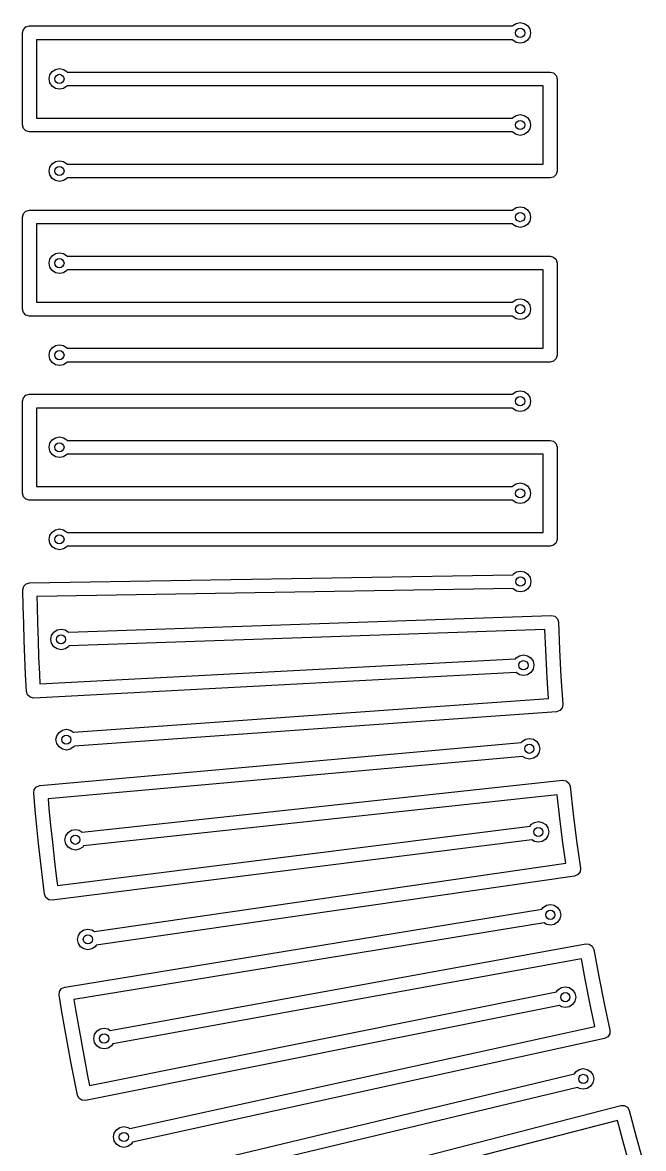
# Model space of a CAD drawing. Extents: x 97 to 314, y -170 to 213.
# Drawn here: x 112.35 to 125.83, y 119.21 to 143.66 of the extents above; entities that cross this region are included whole.
import ezdxf

# ---------------------------------------------------------------- set-up
doc = ezdxf.new("R2010")
doc.units = 0
doc.layers.add('BLACK', color=7, linetype='CONTINUOUS')

msp = doc.modelspace()

# ---------------------------------------------------------------- linework, layer by layer
at = {"layer": 'BLACK', "linetype": 'CONTINUOUS'}
for p, q in [((112.374, 143.514), (112.429, 143.569)), ((112.429, 143.569), (112.504, 143.589)), ((112.504, 143.589), (112.507, 143.589)), ((112.507, 143.589), (122.989, 143.589)), ((122.989, 143.589), (122.995, 143.598)), ((122.995, 143.598), (123.068, 143.646)), ((123.068, 143.646), (123.154, 143.664)), ((123.154, 143.664), (123.24, 143.646)), ((123.24, 143.646), (123.313, 143.598)), ((123.313, 143.598), (123.362, 143.525)), ((123.362, 143.525), (123.379, 143.439)), ((112.354, 143.439), (112.374, 143.514)), ((112.354, 141.44), (112.354, 143.439)), ((122.989, 143.289), (112.654, 143.289)), ((112.654, 143.289), (112.654, 141.589)), ((122.995, 143.279), (122.989, 143.289)), ((123.362, 143.352), (123.313, 143.279)), ((123.379, 143.439), (123.362, 143.352)), ((123.068, 143.231), (122.995, 143.279)), ((123.154, 143.214), (123.068, 143.231)), ((123.24, 143.231), (123.154, 143.214)), ((123.313, 143.279), (123.24, 143.231)), ((112.946, 142.525), (112.995, 142.598)), ((112.995, 142.598), (113.068, 142.646)), ((113.068, 142.646), (113.154, 142.664)), ((113.154, 142.664), (113.24, 142.646)), ((113.24, 142.646), (113.313, 142.598)), ((113.313, 142.598), (113.319, 142.589)), ((113.319, 142.589), (123.804, 142.589)), ((123.804, 142.589), (123.879, 142.569)), ((123.879, 142.569), (123.934, 142.514)), ((112.929, 142.439), (112.946, 142.525)), ((112.946, 142.352), (112.929, 142.439)), ((112.995, 142.279), (112.946, 142.352)), ((123.934, 142.514), (123.954, 142.439)), ((123.954, 142.439), (123.954, 140.44)), ((113.068, 142.231), (112.995, 142.279)), ((113.154, 142.214), (113.068, 142.231)), ((113.24, 142.231), (113.154, 142.214)), ((113.313, 142.279), (113.24, 142.231)), ((113.32, 142.289), (113.313, 142.279)), ((123.654, 142.289), (113.32, 142.289)), ((123.654, 140.589), (123.654, 142.289)), ((112.654, 141.589), (122.989, 141.589)), ((122.989, 141.589), (122.995, 141.598)), ((122.995, 141.598), (123.068, 141.647)), ((123.068, 141.647), (123.154, 141.664)), ((123.154, 141.664), (123.24, 141.647)), ((123.24, 141.647), (123.313, 141.598)), ((123.313, 141.598), (123.362, 141.525)), ((112.354, 141.439), (112.354, 141.44)), ((112.374, 141.364), (112.354, 141.439)), ((112.354, 141.439), (112.354, 141.439)), ((112.429, 141.309), (112.374, 141.364)), ((123.362, 141.353), (123.313, 141.28)), ((123.362, 141.525), (123.379, 141.439)), ((123.379, 141.439), (123.362, 141.353)), ((112.504, 141.289), (112.429, 141.309)), ((122.989, 141.289), (112.504, 141.289)), ((122.995, 141.28), (122.989, 141.289)), ((123.068, 141.231), (122.995, 141.28)), ((123.154, 141.214), (123.068, 141.231)), ((123.24, 141.231), (123.154, 141.214)), ((123.313, 141.28), (123.24, 141.231)), ((112.946, 140.525), (112.995, 140.598)), ((112.995, 140.598), (113.068, 140.647)), ((113.068, 140.647), (113.154, 140.664)), ((113.154, 140.664), (113.24, 140.647)), ((113.24, 140.647), (113.313, 140.598)), ((113.313, 140.598), (113.32, 140.589)), ((112.929, 140.439), (112.946, 140.525)), ((112.946, 140.353), (112.929, 140.439)), ((112.995, 140.28), (112.946, 140.353)), ((113.32, 140.589), (123.654, 140.589)), ((123.934, 140.364), (123.879, 140.309)), ((123.954, 140.439), (123.934, 140.364)), ((123.954, 140.44), (123.954, 140.44)), ((123.954, 140.44), (123.954, 140.439)), ((113.068, 140.231), (112.995, 140.28)), ((113.154, 140.214), (113.068, 140.231)), ((113.24, 140.231), (113.154, 140.214)), ((113.313, 140.28), (113.24, 140.231)), ((113.32, 140.289), (113.313, 140.28)), ((123.804, 140.289), (113.32, 140.289)), ((123.879, 140.309), (123.804, 140.289)), ((122.995, 139.598), (123.068, 139.647)), ((123.068, 139.647), (123.154, 139.664)), ((123.154, 139.664), (123.24, 139.647)), ((123.24, 139.647), (123.313, 139.598)), ((112.354, 139.44), (112.374, 139.515)), ((112.354, 137.44), (112.354, 139.44)), ((112.374, 139.515), (112.429, 139.57)), ((112.429, 139.57), (112.504, 139.59)), ((112.504, 139.59), (112.507, 139.589)), ((112.507, 139.589), (122.989, 139.589)), ((122.989, 139.589), (122.995, 139.598)), ((123.313, 139.598), (123.362, 139.525)), ((123.362, 139.525), (123.379, 139.439)), ((123.379, 139.439), (123.362, 139.353)), ((122.989, 139.289), (112.654, 139.289)), ((112.654, 139.289), (112.654, 137.59)), ((122.995, 139.28), (122.989, 139.289)), ((123.068, 139.231), (122.995, 139.28)), ((123.154, 139.214), (123.068, 139.231)), ((123.24, 139.231), (123.154, 139.214)), ((123.313, 139.28), (123.24, 139.231)), ((123.362, 139.353), (123.313, 139.28)), ((112.995, 138.598), (113.068, 138.647)), ((113.068, 138.647), (113.154, 138.664)), ((113.154, 138.664), (113.24, 138.647)), ((113.24, 138.647), (113.313, 138.598)), ((112.929, 138.439), (112.946, 138.525)), ((112.946, 138.353), (112.929, 138.439)), ((112.946, 138.525), (112.995, 138.598)), ((113.313, 138.598), (113.319, 138.59)), ((113.319, 138.59), (123.804, 138.59)), ((123.804, 138.59), (123.879, 138.57)), ((123.879, 138.57), (123.934, 138.515)), ((123.934, 138.515), (123.954, 138.44)), ((123.954, 138.44), (123.954, 136.441)), ((112.995, 138.28), (112.946, 138.353)), ((113.068, 138.231), (112.995, 138.28)), ((113.154, 138.214), (113.068, 138.231)), ((113.24, 138.231), (113.154, 138.214)), ((113.313, 138.28), (113.24, 138.231)), ((113.32, 138.29), (113.313, 138.28)), ((123.654, 138.29), (113.32, 138.29)), ((123.654, 136.59), (123.654, 138.29)), ((123.068, 137.648), (123.154, 137.665)), ((123.154, 137.665), (123.24, 137.648)), ((112.374, 137.365), (112.354, 137.44)), ((112.354, 137.44), (112.354, 137.44)), ((112.354, 137.44), (112.354, 137.44)), ((112.654, 137.59), (122.989, 137.59)), ((122.989, 137.59), (122.995, 137.599)), ((122.995, 137.599), (123.068, 137.648)), ((123.24, 137.648), (123.313, 137.599)), ((123.313, 137.599), (123.362, 137.526)), ((123.362, 137.526), (123.379, 137.44)), ((123.379, 137.44), (123.362, 137.354)), ((112.429, 137.31), (112.374, 137.365)), ((112.504, 137.29), (112.429, 137.31)), ((122.989, 137.29), (112.504, 137.29)), ((122.995, 137.281), (122.989, 137.29)), ((123.068, 137.232), (122.995, 137.281)), ((123.154, 137.215), (123.068, 137.232)), ((123.24, 137.232), (123.154, 137.215)), ((123.313, 137.281), (123.24, 137.232)), ((123.362, 137.354), (123.313, 137.281)), ((112.929, 136.44), (112.946, 136.526)), ((112.946, 136.354), (112.929, 136.44)), ((112.946, 136.526), (112.995, 136.599)), ((112.995, 136.599), (113.068, 136.648)), ((113.068, 136.648), (113.154, 136.665)), ((113.154, 136.665), (113.24, 136.648)), ((113.24, 136.648), (113.313, 136.599)), ((113.313, 136.599), (113.32, 136.59)), ((113.32, 136.59), (123.654, 136.59)), ((123.954, 136.44), (123.934, 136.365)), ((123.954, 136.441), (123.954, 136.44)), ((123.954, 136.44), (123.954, 136.44)), ((112.995, 136.281), (112.946, 136.354)), ((113.068, 136.232), (112.995, 136.281)), ((113.154, 136.215), (113.068, 136.232)), ((113.24, 136.232), (113.154, 136.215)), ((113.313, 136.281), (113.24, 136.232)), ((113.32, 136.29), (113.313, 136.281)), ((123.804, 136.29), (113.32, 136.29)), ((123.879, 136.31), (123.804, 136.29)), ((123.934, 136.365), (123.879, 136.31)), ((112.354, 135.441), (112.374, 135.516)), ((112.374, 135.516), (112.429, 135.571)), ((112.429, 135.571), (112.504, 135.591)), ((112.504, 135.591), (112.507, 135.59)), ((112.507, 135.59), (122.989, 135.59)), ((122.989, 135.59), (122.995, 135.599)), ((122.995, 135.599), (123.068, 135.648)), ((123.068, 135.648), (123.154, 135.665)), ((123.154, 135.665), (123.24, 135.648)), ((123.24, 135.648), (123.313, 135.599)), ((123.313, 135.599), (123.362, 135.526)), ((123.362, 135.526), (123.379, 135.44)), ((112.354, 133.441), (112.354, 135.441)), ((122.989, 135.29), (112.654, 135.29)), ((112.654, 135.29), (112.654, 133.591)), ((122.995, 135.281), (122.989, 135.29)), ((123.068, 135.232), (122.995, 135.281)), ((123.154, 135.215), (123.068, 135.232)), ((123.24, 135.232), (123.154, 135.215)), ((123.313, 135.281), (123.24, 135.232)), ((123.362, 135.354), (123.313, 135.281)), ((123.379, 135.44), (123.362, 135.354)), ((112.929, 134.44), (112.946, 134.526)), ((112.946, 134.526), (112.995, 134.599)), ((112.995, 134.599), (113.068, 134.648)), ((113.068, 134.648), (113.154, 134.665)), ((113.154, 134.665), (113.24, 134.648)), ((113.24, 134.648), (113.313, 134.599)), ((113.313, 134.599), (113.319, 134.591)), ((113.319, 134.591), (123.804, 134.591)), ((123.804, 134.591), (123.879, 134.571)), ((123.879, 134.571), (123.934, 134.516)), ((123.934, 134.516), (123.954, 134.441)), ((112.946, 134.354), (112.929, 134.44)), ((112.995, 134.281), (112.946, 134.354)), ((113.068, 134.232), (112.995, 134.281)), ((113.313, 134.281), (113.24, 134.232)), ((113.32, 134.291), (113.313, 134.281)), ((123.654, 134.291), (113.32, 134.291)), ((123.654, 132.591), (123.654, 134.291)), ((123.954, 134.441), (123.954, 132.441)), ((113.154, 134.215), (113.068, 134.232)), ((113.24, 134.232), (113.154, 134.215)), ((112.654, 133.591), (122.989, 133.591)), ((122.989, 133.591), (122.995, 133.6)), ((122.995, 133.6), (123.068, 133.649)), ((123.068, 133.649), (123.154, 133.666)), ((123.154, 133.666), (123.24, 133.649)), ((123.24, 133.649), (123.313, 133.6)), ((123.313, 133.6), (123.362, 133.527)), ((123.362, 133.527), (123.379, 133.441)), ((112.374, 133.366), (112.354, 133.441)), ((112.354, 133.441), (112.354, 133.441)), ((112.354, 133.441), (112.354, 133.441)), ((112.429, 133.311), (112.374, 133.366)), ((112.504, 133.291), (112.429, 133.311)), ((122.989, 133.291), (112.504, 133.291)), ((122.995, 133.282), (122.989, 133.291)), ((123.068, 133.233), (122.995, 133.282)), ((123.313, 133.282), (123.24, 133.233)), ((123.362, 133.355), (123.313, 133.282)), ((123.379, 133.441), (123.362, 133.355)), ((123.154, 133.216), (123.068, 133.233)), ((123.24, 133.233), (123.154, 133.216)), ((112.929, 132.441), (112.946, 132.527)), ((112.946, 132.527), (112.995, 132.6)), ((112.995, 132.6), (113.068, 132.649)), ((113.068, 132.649), (113.154, 132.666)), ((113.154, 132.666), (113.24, 132.649)), ((113.24, 132.649), (113.313, 132.6)), ((113.313, 132.6), (113.32, 132.591)), ((113.32, 132.591), (123.654, 132.591)), ((112.946, 132.355), (112.929, 132.441)), ((112.995, 132.282), (112.946, 132.355)), ((113.068, 132.233), (112.995, 132.282)), ((113.313, 132.282), (113.24, 132.233)), ((113.32, 132.291), (113.313, 132.282)), ((123.804, 132.291), (113.32, 132.291)), ((123.879, 132.311), (123.804, 132.291)), ((123.934, 132.366), (123.879, 132.311)), ((123.954, 132.441), (123.934, 132.366)), ((123.954, 132.441), (123.954, 132.441)), ((123.954, 132.441), (123.954, 132.441)), ((113.154, 132.216), (113.068, 132.233)), ((113.24, 132.233), (113.154, 132.216)), ((112.511, 131.499), (122.994, 131.671)), ((122.994, 131.671), (123.002, 131.683)), ((123.002, 131.683), (123.075, 131.732)), ((123.075, 131.732), (123.161, 131.749)), ((123.161, 131.749), (123.247, 131.732)), ((123.247, 131.732), (123.32, 131.683)), ((123.32, 131.683), (123.369, 131.61)), ((123.369, 131.61), (123.386, 131.524)), ((112.363, 131.346), (112.381, 131.422)), ((112.37, 130.978), (112.363, 131.346)), ((112.363, 131.346), (112.363, 131.346)), ((112.363, 131.346), (112.363, 131.346)), ((112.363, 131.346), (112.363, 131.346)), ((112.363, 131.346), (112.363, 131.346)), ((112.381, 131.422), (112.435, 131.478)), ((112.435, 131.478), (112.51, 131.499)), ((112.51, 131.499), (112.511, 131.499)), ((122.998, 131.371), (112.665, 131.201)), ((123.002, 131.365), (122.998, 131.371)), ((123.075, 131.316), (123.002, 131.365)), ((123.161, 131.299), (123.075, 131.316)), ((123.247, 131.316), (123.161, 131.299)), ((123.32, 131.365), (123.247, 131.316)), ((123.369, 131.438), (123.32, 131.365)), ((123.386, 131.524), (123.369, 131.438)), ((112.665, 131.201), (112.669, 130.985)), ((112.379, 130.61), (112.37, 130.978)), ((112.669, 130.985), (112.679, 130.618)), ((112.391, 130.242), (112.379, 130.61)), ((112.679, 130.618), (112.69, 130.253)), ((113.351, 130.425), (123.829, 130.788)), ((123.829, 130.788), (123.904, 130.77)), ((123.904, 130.77), (123.961, 130.717)), ((123.961, 130.717), (123.984, 130.643)), ((123.984, 130.643), (123.983, 130.64)), ((123.983, 130.64), (124.007, 130.047)), ((112.965, 130.269), (112.982, 130.355)), ((112.982, 130.355), (113.031, 130.428)), ((113.031, 130.428), (113.104, 130.477)), ((113.104, 130.477), (113.19, 130.494)), ((113.19, 130.494), (113.276, 130.477)), ((113.276, 130.477), (113.349, 130.428)), ((113.349, 130.428), (113.351, 130.425)), ((123.69, 130.483), (113.36, 130.125)), ((123.708, 130.033), (123.69, 130.483)), ((112.405, 129.873), (112.391, 130.242)), ((112.69, 130.253), (112.691, 130.252)), ((112.691, 130.252), (112.69, 130.251)), ((112.69, 130.251), (112.704, 129.886)), ((112.982, 130.183), (112.965, 130.269)), ((113.031, 130.11), (112.982, 130.183)), ((113.104, 130.061), (113.031, 130.11)), ((113.349, 130.11), (113.276, 130.061)), ((113.36, 130.125), (113.349, 130.11)), ((112.421, 129.505), (112.405, 129.873)), ((112.704, 129.886), (112.72, 129.519)), ((112.731, 129.303), (123.053, 129.848)), ((113.19, 130.044), (113.104, 130.061)), ((113.276, 130.061), (113.19, 130.044)), ((123.053, 129.848), (123.065, 129.866)), ((123.065, 129.866), (123.138, 129.915)), ((123.138, 129.915), (123.224, 129.932)), ((123.224, 129.932), (123.31, 129.915)), ((123.31, 129.915), (123.383, 129.866)), ((123.383, 129.866), (123.432, 129.793)), ((123.74, 129.434), (123.708, 130.033)), ((124.007, 130.047), (124.039, 129.452)), ((123.432, 129.621), (123.383, 129.548)), ((123.432, 129.793), (123.449, 129.707)), ((123.449, 129.707), (123.432, 129.621)), ((112.439, 129.137), (112.421, 129.505)), ((123.065, 129.548), (112.597, 128.995)), ((112.72, 129.519), (112.731, 129.303)), ((123.138, 129.499), (123.065, 129.548)), ((123.065, 129.548), (123.065, 129.548)), ((123.224, 129.482), (123.138, 129.499)), ((123.31, 129.499), (123.224, 129.482)), ((123.383, 129.548), (123.31, 129.499)), ((123.769, 128.985), (123.74, 129.434)), ((124.039, 129.452), (124.077, 128.86)), ((112.463, 129.063), (112.439, 129.137)), ((112.439, 129.137), (112.439, 129.137)), ((112.439, 129.137), (112.439, 129.137)), ((112.521, 129.011), (112.463, 129.063)), ((112.597, 128.995), (112.521, 129.011)), ((113.461, 128.252), (123.769, 128.985)), ((124.078, 128.856), (124.063, 128.78)), ((124.077, 128.86), (124.078, 128.857)), ((124.078, 128.857), (124.078, 128.857)), ((124.078, 128.857), (124.078, 128.856)), ((123.939, 128.696), (113.479, 127.953)), ((124.013, 128.722), (123.939, 128.696)), ((124.063, 128.78), (124.013, 128.722)), ((113.08, 128.091), (113.098, 128.177)), ((113.098, 128.177), (113.146, 128.25)), ((113.146, 128.25), (113.219, 128.299)), ((113.219, 128.299), (113.305, 128.316)), ((113.305, 128.316), (113.391, 128.299)), ((113.391, 128.299), (113.461, 128.252)), ((112.734, 127.095), (123.178, 128.028)), ((113.098, 128.005), (113.08, 128.091)), ((113.146, 127.932), (113.098, 128.005)), ((113.219, 127.883), (113.146, 127.932)), ((113.305, 127.866), (113.219, 127.883)), ((113.391, 127.883), (113.305, 127.866)), ((113.464, 127.932), (113.391, 127.883)), ((113.479, 127.953), (113.464, 127.932)), ((123.178, 128.028), (123.194, 128.053)), ((123.194, 128.053), (123.267, 128.101)), ((123.267, 128.101), (123.353, 128.119)), ((123.353, 128.119), (123.439, 128.101)), ((123.439, 128.101), (123.512, 128.053)), ((123.512, 128.053), (123.561, 127.98)), ((123.561, 127.98), (123.578, 127.894)), ((123.578, 127.894), (123.561, 127.807)), ((123.201, 127.729), (112.908, 126.809)), ((123.267, 127.686), (123.201, 127.729)), ((123.353, 127.669), (123.267, 127.686)), ((123.439, 127.686), (123.353, 127.669)), ((123.512, 127.734), (123.439, 127.686)), ((123.561, 127.807), (123.512, 127.734)), ((113.646, 126.085), (124.072, 127.208)), ((124.072, 127.208), (124.072, 127.208)), ((124.072, 127.208), (124.149, 127.196)), ((124.149, 127.196), (124.169, 127.18)), ((124.169, 127.18), (124.209, 127.148)), ((124.209, 127.148), (124.235, 127.082)), ((112.596, 126.933), (112.609, 127.009)), ((112.596, 126.932), (112.596, 126.933)), ((112.63, 126.566), (112.596, 126.932)), ((112.596, 126.932), (112.596, 126.932)), ((112.596, 126.932), (112.596, 126.932)), ((112.609, 127.009), (112.659, 127.069)), ((112.659, 127.069), (112.732, 127.095)), ((112.732, 127.095), (112.734, 127.095)), ((124.235, 127.082), (124.237, 127.075)), ((124.237, 127.075), (124.237, 127.072)), ((124.237, 127.072), (124.304, 126.483)), ((112.908, 126.809), (112.928, 126.594)), ((123.956, 126.894), (113.678, 125.787)), ((124.007, 126.447), (123.956, 126.894)), ((112.666, 126.199), (112.63, 126.566)), ((112.928, 126.594), (112.964, 126.23)), ((124.082, 125.852), (124.007, 126.447)), ((124.304, 126.483), (124.379, 125.891)), ((112.704, 125.833), (112.666, 126.199)), ((112.964, 126.23), (113.002, 125.866)), ((113.112, 124.921), (123.368, 126.215)), ((123.368, 126.215), (123.388, 126.246)), ((123.388, 126.246), (123.461, 126.295)), ((123.461, 126.295), (123.548, 126.312)), ((123.548, 126.312), (123.634, 126.295)), ((123.634, 126.295), (123.707, 126.246)), ((123.707, 126.246), (123.755, 126.173)), ((123.755, 126.173), (123.773, 126.087)), ((113.275, 125.918), (113.292, 126.004)), ((113.292, 126.004), (113.341, 126.077)), ((113.341, 126.077), (113.414, 126.125)), ((113.414, 126.125), (113.5, 126.143)), ((113.5, 126.143), (113.586, 126.125)), ((113.586, 126.125), (113.646, 126.085)), ((123.707, 125.928), (123.634, 125.879)), ((123.755, 126.001), (123.707, 125.928)), ((123.773, 126.087), (123.755, 126.001)), ((112.745, 125.467), (112.704, 125.833)), ((112.704, 125.833), (112.704, 125.833)), ((123.404, 125.917), (113, 124.605)), ((113.002, 125.866), (113.002, 125.865)), ((113.002, 125.865), (113.002, 125.864)), ((113.002, 125.864), (113.043, 125.501)), ((113.292, 125.832), (113.275, 125.918)), ((113.341, 125.759), (113.292, 125.832)), ((113.414, 125.71), (113.341, 125.759)), ((113.5, 125.693), (113.414, 125.71)), ((113.586, 125.71), (113.5, 125.693)), ((113.659, 125.759), (113.586, 125.71)), ((113.678, 125.787), (113.659, 125.759)), ((123.461, 125.879), (123.404, 125.917)), ((123.548, 125.862), (123.461, 125.879)), ((123.634, 125.879), (123.548, 125.862)), ((124.144, 125.406), (124.082, 125.852)), ((124.379, 125.891), (124.46, 125.304)), ((112.787, 125.101), (112.745, 125.467)), ((113.043, 125.501), (113.085, 125.136)), ((113.913, 123.926), (124.144, 125.406)), ((124.452, 125.223), (124.406, 125.161)), ((124.461, 125.3), (124.452, 125.223)), ((124.46, 125.304), (124.461, 125.301)), ((124.461, 125.301), (124.461, 125.301)), ((124.461, 125.301), (124.461, 125.3)), ((112.832, 124.735), (112.787, 125.101)), ((113.085, 125.136), (113.112, 124.921)), ((124.334, 125.13), (113.954, 123.629)), ((124.406, 125.161), (124.334, 125.13)), ((112.833, 124.735), (112.832, 124.735)), ((112.862, 124.663), (112.833, 124.735)), ((112.833, 124.735), (112.833, 124.735)), ((112.923, 124.615), (112.862, 124.663)), ((113, 124.605), (112.923, 124.615)), ((123.649, 124.446), (123.722, 124.495)), ((123.722, 124.495), (123.808, 124.512)), ((123.808, 124.512), (123.894, 124.495)), ((123.894, 124.495), (123.967, 124.446)), ((113.276, 122.72), (123.624, 124.409)), ((123.624, 124.409), (123.649, 124.446)), ((123.967, 124.446), (124.016, 124.373)), ((124.016, 124.373), (124.033, 124.287)), ((124.033, 124.287), (124.016, 124.201)), ((123.672, 124.113), (113.47, 122.447)), ((113.687, 123.962), (113.773, 123.979)), ((113.773, 123.979), (113.859, 123.962)), ((123.722, 124.079), (123.672, 124.113)), ((123.808, 124.062), (123.722, 124.079)), ((123.894, 124.079), (123.808, 124.062)), ((123.967, 124.128), (123.894, 124.079)), ((124.016, 124.201), (123.967, 124.128)), ((113.548, 123.754), (113.565, 123.84)), ((113.565, 123.668), (113.548, 123.754)), ((113.565, 123.84), (113.614, 123.913)), ((113.614, 123.913), (113.687, 123.962)), ((113.859, 123.962), (113.913, 123.926)), ((113.614, 123.595), (113.565, 123.668)), ((113.687, 123.546), (113.614, 123.595)), ((113.773, 123.529), (113.687, 123.546)), ((113.859, 123.546), (113.773, 123.529)), ((113.932, 123.595), (113.859, 123.546)), ((113.954, 123.629), (113.932, 123.595)), ((114.256, 121.778), (124.575, 123.656)), ((124.575, 123.656), (124.575, 123.656)), ((124.575, 123.656), (124.652, 123.65)), ((124.652, 123.65), (124.716, 123.606)), ((124.716, 123.606), (124.749, 123.536)), ((124.749, 123.536), (124.749, 123.532)), ((124.749, 123.532), (124.859, 122.949)), ((124.482, 123.334), (114.311, 121.483)), ((124.565, 122.892), (124.482, 123.334)), ((124.683, 122.304), (124.565, 122.892)), ((124.859, 122.949), (124.976, 122.365)), ((113.149, 122.548), (113.157, 122.625)), ((113.149, 122.547), (113.149, 122.548)), ((113.149, 122.548), (113.149, 122.548)), ((113.209, 122.184), (113.149, 122.547)), ((113.149, 122.547), (113.149, 122.547)), ((113.149, 122.547), (113.149, 122.547)), ((113.157, 122.625), (113.202, 122.688)), ((113.202, 122.688), (113.273, 122.72)), ((113.273, 122.72), (113.276, 122.72)), ((113.81, 120.579), (123.945, 122.615)), ((123.945, 122.615), (123.974, 122.659)), ((123.974, 122.659), (124.047, 122.707)), ((124.047, 122.707), (124.133, 122.724)), ((124.133, 122.724), (124.219, 122.707)), ((124.219, 122.707), (124.292, 122.659)), ((124.292, 122.659), (124.341, 122.586)), ((124.341, 122.586), (124.358, 122.499)), ((124.358, 122.499), (124.341, 122.413)), ((113.47, 122.447), (113.505, 122.234)), ((124.004, 122.32), (113.721, 120.255)), ((124.047, 122.292), (124.004, 122.32)), ((124.133, 122.274), (124.047, 122.292)), ((124.219, 122.292), (124.133, 122.274)), ((124.292, 122.34), (124.219, 122.292)), ((124.341, 122.413), (124.292, 122.34)), ((124.777, 121.864), (124.683, 122.304)), ((124.976, 122.365), (125.1, 121.785)), ((113.272, 121.821), (113.209, 122.184)), ((113.505, 122.234), (113.567, 121.873)), ((113.337, 121.458), (113.272, 121.821)), ((113.567, 121.873), (113.632, 121.513)), ((113.965, 121.76), (114.038, 121.809)), ((114.038, 121.809), (114.124, 121.826)), ((114.124, 121.826), (114.21, 121.809)), ((114.21, 121.809), (114.256, 121.778)), ((114.68, 119.644), (124.777, 121.864)), ((125.102, 121.782), (125.098, 121.704)), ((125.1, 121.785), (125.102, 121.782)), ((125.102, 121.782), (125.102, 121.782)), ((125.102, 121.782), (125.102, 121.782)), ((113.899, 121.601), (113.916, 121.687)), ((113.916, 121.515), (113.899, 121.601)), ((113.916, 121.687), (113.965, 121.76)), ((124.987, 121.603), (114.744, 119.351)), ((125.056, 121.639), (124.987, 121.603)), ((125.098, 121.704), (125.056, 121.639)), ((113.404, 121.096), (113.337, 121.458)), ((113.337, 121.458), (113.337, 121.458)), ((113.337, 121.458), (113.337, 121.458)), ((113.632, 121.513), (113.632, 121.512)), ((113.632, 121.512), (113.632, 121.511)), ((113.632, 121.511), (113.699, 121.152)), ((113.965, 121.442), (113.916, 121.515)), ((114.038, 121.393), (113.965, 121.442)), ((114.124, 121.376), (114.038, 121.393)), ((114.21, 121.393), (114.124, 121.376)), ((114.283, 121.442), (114.21, 121.393)), ((114.311, 121.483), (114.283, 121.442)), ((113.473, 120.734), (113.404, 121.096)), ((113.699, 121.152), (113.767, 120.792)), ((113.767, 120.792), (113.81, 120.579)), ((114.133, 118.395), (124.33, 120.832)), ((124.33, 120.832), (124.365, 120.883)), ((124.365, 120.883), (124.438, 120.932)), ((124.438, 120.932), (124.524, 120.949)), ((124.524, 120.949), (124.61, 120.932)), ((124.61, 120.932), (124.683, 120.883)), ((124.683, 120.883), (124.732, 120.81)), ((124.732, 120.81), (124.749, 120.724)), ((113.545, 120.373), (113.473, 120.734)), ((124.683, 120.565), (124.61, 120.516)), ((124.732, 120.638), (124.683, 120.565)), ((124.749, 120.724), (124.732, 120.638)), ((113.579, 120.303), (113.545, 120.373)), ((113.545, 120.373), (113.545, 120.373)), ((113.545, 120.373), (113.545, 120.373)), ((113.545, 120.373), (113.545, 120.373)), ((113.644, 120.26), (113.579, 120.303)), ((124.401, 120.54), (114.346, 118.137)), ((124.438, 120.516), (124.401, 120.54)), ((124.524, 120.499), (124.438, 120.516)), ((124.61, 120.516), (124.524, 120.499)), ((113.721, 120.255), (113.644, 120.26)), ((115.179, 117.527), (125.335, 120.15)), ((125.335, 120.15), (125.412, 120.149)), ((125.412, 120.149), (125.479, 120.11)), ((125.479, 120.11), (125.517, 120.042)), ((125.265, 119.822), (115.257, 117.238)), ((125.38, 119.387), (125.265, 119.822)), ((125.517, 120.042), (125.517, 120.039)), ((125.517, 120.039), (125.669, 119.466)), ((114.346, 119.549), (114.395, 119.622)), ((114.395, 119.622), (114.468, 119.671)), ((114.468, 119.671), (114.554, 119.688)), ((114.554, 119.688), (114.64, 119.671)), ((114.64, 119.671), (114.68, 119.644)), ((114.329, 119.463), (114.346, 119.549)), ((114.346, 119.377), (114.329, 119.463)), ((114.395, 119.304), (114.346, 119.377)), ((114.744, 119.351), (114.713, 119.304)), ((125.541, 118.809), (125.38, 119.387)), ((125.669, 119.466), (125.829, 118.891)), ((114.468, 119.255), (114.395, 119.304)), ((114.554, 119.238), (114.468, 119.255)), ((114.64, 119.255), (114.554, 119.238)), ((114.713, 119.304), (114.64, 119.255))]:
    msp.add_line(p, q, dxfattribs=at)
at = {"layer": 'BLACK'}
for centre in [(123.154, 143.439), (113.154, 142.439), (123.154, 141.439), (113.154, 140.439), (123.154, 139.439), (113.154, 138.439), (123.154, 137.44), (113.154, 136.44), (123.154, 135.44), (113.154, 134.44), (123.154, 133.441), (113.154, 132.441), (123.161, 131.524), (113.19, 130.269), (123.224, 129.707), (113.305, 128.091), (123.353, 127.894), (123.548, 126.087), (113.5, 125.918), (123.808, 124.287), (113.773, 123.754), (124.133, 122.499), (114.124, 121.601), (124.524, 120.724), (114.554, 119.463)]:
    msp.add_circle(centre, 0.1, dxfattribs=at)

doc.saveas('drawing.dxf')
